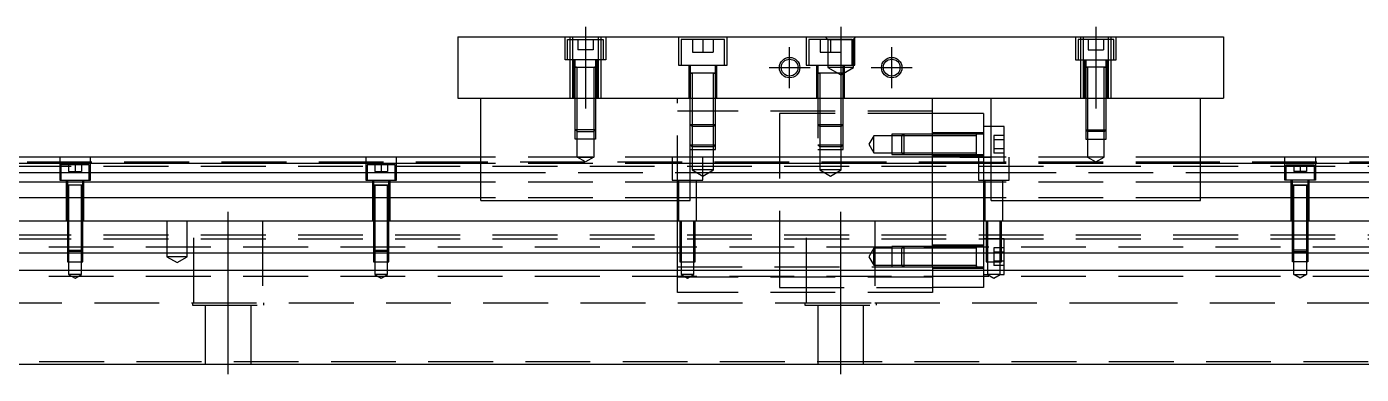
# Model space of a CAD drawing. Extents: x -11 to 1022, y -261 to 77.
# Drawn here: x 250.5 to 512, y -220.8 to -152.8 of the extents above; entities that cross this region are included whole.
import ezdxf

# ---------------------------------------------------------------- set-up
doc = ezdxf.new("R2010")
doc.units = 0
doc.linetypes.add('CENTER', pattern=[50.8, 31.75, -6.35, 6.35, -6.35])
doc.linetypes.add('DASHED', pattern=[19.05, 12.7, -6.35])
doc.layers.get('0').update_dxf_attribs({"linetype": 'CONTINUOUS'})
doc.layers.add('CENTER', color=1, linetype='CENTER')

msp = doc.modelspace()

# ---------------------------------------------------------------- linework, layer by layer
at = {"color": 7, "linetype": 'CONTINUOUS'}
for p, q in [((335, -154.8), (485, -154.8)), ((335, -154.8), (335, -166.8)), ((485, -154.8), (485, -166.8)), ((335, -166.8), (485, -166.8)), ((339.5, -186.8), (339.5, -166.8)), ((380.5, -186.8), (380.5, -166.8)), ((428, -178.3), (428, -166.8)), ((439.5, -186.8), (439.5, -166.8)), ((480.5, -186.8), (480.5, -166.8)), ((438, -169.8), (428, -169.8)), ((438, -169.8), (438, -178.3)), ((339.5, -178.3), (0, -178.3)), ((339.5, -179.552272), (0, -179.552272)), ((439.5, -178.3), (380.5, -178.3)), ((439.5, -179.552272), (380.5, -179.552272)), ((820, -178.3), (480.5, -178.3)), ((820, -179.552272), (480.5, -179.552272)), ((0, -181.32668), (339.5, -181.32668)), ((380.5, -181.32668), (439.5, -181.32668)), ((480.5, -181.32668), (820, -181.32668)), ((339.5, -183.223076), (0, -183.223076)), ((439.5, -183.223076), (380.5, -183.223076)), ((820, -183.223076), (480.5, -183.223076)), ((339.5, -186.277372), (0, -186.277372)), ((339.5, -186.8), (380.5, -186.8)), ((439.5, -186.277372), (380.5, -186.277372)), ((439.5, -186.8), (480.5, -186.8)), ((820, -186.277372), (480.5, -186.277372)), ((0, -190.8), (820, -190.8)), ((820, -197.1), (0, -197.1)), ((820, -200.5), (0, -200.5)), ((0, -218.8), (820, -218.8))]:
    msp.add_line(p, q, dxfattribs=at)
at = {"color": 3, "linetype": 'DASHED'}
for p, q in [((356, -159.3), (356, -154.8)), ((356.5, -155.3), (363.5, -155.3)), ((356.5, -159.3), (356.5, -155.3)), ((357.000006, -155.3), (357.000006, -154.8)), ((357.000006, -159.3), (357.000006, -155.3)), ((357.5, -166.8), (357.5, -154.8)), ((358.5, -155.3), (358.5, -157.3)), ((360, -155.3), (360, -157.3)), ((361.5, -155.3), (361.5, -157.3)), ((362.5, -154.8), (362.5, -166.8)), ((362.999994, -154.8), (362.999994, -155.3)), ((362.999994, -155.3), (362.999994, -159.3)), ((363.5, -155.3), (363.5, -159.3)), ((364, -154.8), (364, -159.3)), ((378.25, -154.8), (378.25, -160.3)), ((387.25, -155.3), (378.75, -155.3)), ((378.75, -155.3), (378.75, -160.3)), ((381, -155.3), (381, -157.8)), ((383, -155.3), (383, -157.8)), ((385, -155.3), (385, -157.8)), ((387.25, -160.3), (387.25, -155.3)), ((387.75, -160.3), (387.75, -154.8)), ((403.25, -154.8), (403.25, -160.3)), ((412.25, -155.3), (403.75, -155.3)), ((403.75, -155.3), (403.75, -160.3)), ((406, -155.3), (406, -157.8)), ((407.5, -155.3), (407, -154.8)), ((407.5, -155.3), (407.5, -160.8)), ((407.5, -155.3), (412.5, -155.3)), ((408, -155.3), (408, -157.8)), ((410, -155.3), (410, -157.8)), ((412.25, -160.3), (412.25, -155.3)), ((412.5, -155.3), (413, -154.8)), ((412.5, -160.8), (412.5, -155.3)), ((412.75, -160.3), (412.75, -154.8)), ((456, -154.8), (456, -159.3)), ((463.5, -155.3), (456.5, -155.3)), ((456.5, -155.3), (456.5, -159.3)), ((457.000006, -154.8), (457.000006, -155.3)), ((457.000006, -155.3), (457.000006, -159.3)), ((457.5, -154.8), (457.5, -166.8)), ((458.5, -155.3), (458.5, -157.3)), ((460, -155.3), (460, -157.3)), ((461.5, -155.3), (461.5, -157.3)), ((462.5, -166.8), (462.5, -154.8)), ((462.999994, -155.3), (462.999994, -154.8)), ((462.999994, -159.3), (462.999994, -155.3)), ((463.5, -159.3), (463.5, -155.3)), ((464, -159.3), (464, -154.8)), ((364, -159.3), (356, -159.3)), ((357.000006, -166.8), (357.000006, -159.3)), ((357.75, -166.8), (357.75, -159.3)), ((358, -160.7), (358, -159.3)), ((360, -157.3), (358.5, -157.3)), ((361.5, -157.3), (360, -157.3)), ((362, -159.3), (362, -160.7)), ((362.25, -159.3), (362.25, -166.8)), ((362.999994, -159.3), (362.999994, -166.8)), ((381, -157.8), (383, -157.8)), ((383, -157.8), (385, -157.8)), ((406, -157.8), (408, -157.8)), ((408, -157.8), (410, -157.8)), ((456, -159.3), (464, -159.3)), ((457.000006, -159.3), (457.000006, -166.8)), ((457.75, -159.3), (457.75, -166.8)), ((458, -159.3), (458, -160.7)), ((458.5, -157.3), (460, -157.3)), ((460, -157.3), (461.5, -157.3)), ((462, -160.7), (462, -159.3)), ((462.25, -166.8), (462.25, -159.3)), ((462.999994, -166.8), (462.999994, -159.3)), ((357.999994, -160.7), (362.000006, -160.7)), ((357.999994, -160.7), (362.000006, -160.7)), ((357.999994, -160.7), (362.000006, -160.7)), ((357.999994, -160.7), (362.000006, -160.7)), ((358, -160.7), (358, -160.695)), ((358.216462, -160.7), (358, -160.7)), ((358, -160.7), (358.216668, -160.7)), ((358, -160.705), (358, -160.7)), ((358, -166.8), (358, -160.7)), ((358.216668, -160.7), (361.783292, -160.7)), ((358.35, -166.8), (358.35, -160.7)), ((361.65, -160.7), (361.65, -166.8)), ((361.783292, -160.7), (362, -160.7)), ((362, -160.7), (361.783538, -160.7)), ((362, -160.695), (362, -160.7)), ((362, -160.7), (362, -160.705)), ((362, -160.7), (362, -166.8)), ((378.25, -160.3), (387.75, -160.3)), ((380.25, -160.3), (380.25, -166.8)), ((385.500006, -161.9), (380.499994, -161.9)), ((385.500006, -161.9), (380.499994, -161.9)), ((380.5, -160.3), (380.5, -161.9)), ((380.5, -161.895), (380.5, -161.9)), ((380.5, -161.9), (380.757448, -161.9)), ((380.757468, -161.9), (380.5, -161.9)), ((380.5, -161.9), (380.5, -166.8)), ((380.5, -161.9), (380.5, -161.905)), ((385.242552, -161.9), (380.757468, -161.9)), ((380.9, -161.9), (380.9, -166.8)), ((385.1, -166.8), (385.1, -161.9)), ((385.5, -161.9), (385.242552, -161.9)), ((385.242602, -161.9), (385.5, -161.9)), ((385.5, -161.9), (385.5, -160.3)), ((385.5, -161.9), (385.5, -161.895)), ((385.5, -166.8), (385.5, -161.9)), ((385.5, -161.905), (385.5, -161.9)), ((385.75, -166.8), (385.75, -160.3)), ((403.25, -160.3), (412.75, -160.3)), ((405.25, -160.3), (405.25, -166.8)), ((410.500006, -161.9), (405.499994, -161.9)), ((410.500006, -161.9), (405.499994, -161.9)), ((405.5, -160.3), (405.5, -161.9)), ((405.5, -161.895), (405.5, -161.9)), ((405.5, -161.9), (405.757448, -161.9)), ((405.757468, -161.9), (405.5, -161.9)), ((405.5, -161.9), (405.500006, -176.8)), ((405.5, -161.9), (405.5, -161.905)), ((410.242552, -161.9), (405.757468, -161.9)), ((405.9, -161.9), (405.9, -166.8)), ((412.5, -160.8), (407.5, -160.8)), ((407.5, -160.8), (410, -162.243376)), ((410, -162.243376), (412.5, -160.8)), ((410.1, -166.8), (410.1, -161.9)), ((410.5, -161.9), (410.242552, -161.9)), ((410.242602, -161.9), (410.5, -161.9)), ((410.5, -161.9), (410.5, -160.3)), ((410.5, -161.9), (410.5, -161.895)), ((410.5, -166.8), (410.5, -161.9)), ((410.5, -161.905), (410.5, -161.9)), ((410.75, -166.8), (410.75, -160.3)), ((462.000006, -160.7), (457.999994, -160.7)), ((462.000006, -160.7), (457.999994, -160.7)), ((462.000006, -160.7), (457.999994, -160.7)), ((462.000006, -160.7), (457.999994, -160.7)), ((458, -160.695), (458, -160.7)), ((458, -160.7), (458.216462, -160.7)), ((458.216708, -160.7), (458, -160.7)), ((458, -160.7), (458, -160.705)), ((458, -160.7), (458, -166.8)), ((461.783332, -160.7), (458.216708, -160.7)), ((458.35, -160.7), (458.35, -166.8)), ((461.65, -166.8), (461.65, -160.7)), ((462, -160.7), (461.783332, -160.7)), ((461.783538, -160.7), (462, -160.7)), ((462, -160.7), (462, -160.695)), ((462, -160.705), (462, -160.7)), ((462, -166.8), (462, -160.7)), ((358, -172.95), (358, -166.8)), ((358.000006, -172.950006), (358.000006, -166.8)), ((358.35, -173.3), (358.35, -166.8)), ((361.65, -166.8), (361.65, -173.3)), ((361.999994, -166.8), (361.999994, -172.950006)), ((362, -166.8), (362, -172.95)), ((378, -186.8), (378, -166.8)), ((380.9, -166.8), (380.9, -172.3)), ((385.1, -172.3), (385.1, -166.8)), ((385.499994, -171.900006), (385.499994, -166.8)), ((385.5, -171.9), (385.5, -166.8)), ((405.9, -166.8), (405.9, -172.3)), ((410.1, -172.3), (410.1, -166.8)), ((410.499994, -171.900006), (410.499994, -166.8)), ((410.5, -171.9), (410.5, -166.8)), ((458, -166.8), (458, -172.95)), ((458.000006, -166.8), (458.000006, -172.950006)), ((458.35, -166.8), (458.35, -173.3)), ((461.65, -173.3), (461.65, -166.8)), ((461.999994, -172.950006), (461.999994, -166.8)), ((462, -172.95), (462, -166.8)), ((428, -169.3), (378, -169.3)), ((398, -169.8), (398, -200.5)), ((428, -169.8), (398, -169.8)), ((433, -169.8), (428, -169.8)), ((433.35, -169.8), (433, -169.8)), ((436.65, -169.8), (433.35, -169.8)), ((437, -169.8), (436.65, -169.8)), ((438, -169.8), (437, -169.8)), ((380.5, -171.9), (385.5, -171.9)), ((380.5, -171.9), (380.9, -172.3)), ((385.1, -172.3), (380.9, -172.3)), ((380.9, -172.3), (380.9, -176.8)), ((385.1, -172.3), (385.5, -171.9)), ((385.1, -176.8), (385.1, -172.3)), ((385.499994, -176.8), (385.499994, -171.900006)), ((405.5, -171.9), (410.5, -171.9)), ((405.5, -171.9), (405.9, -172.3)), ((410.1, -172.3), (405.9, -172.3)), ((405.9, -172.3), (405.9, -176.8)), ((410.1, -172.3), (410.5, -171.9)), ((410.1, -176.8), (410.1, -172.3)), ((410.499994, -176.8), (410.499994, -171.900006)), ((442, -172.3), (438, -172.3)), ((442, -179.3), (442, -172.3)), ((362, -172.95), (358, -172.95)), ((358.35, -173.3), (358, -172.95)), ((358.000006, -174.8), (358.000006, -172.950006)), ((361.999994, -174.8), (358.000006, -174.8)), ((358.35, -173.3), (361.65, -173.3)), ((358.35, -174.8), (358.35, -173.3)), ((358.35, -178.3), (358.35, -174.8)), ((362, -172.95), (361.65, -173.3)), ((361.65, -173.3), (361.65, -174.8)), ((361.65, -174.8), (361.65, -178.3)), ((361.999994, -172.950006), (361.999994, -174.8)), ((416.5, -174.15), (415.547372, -175.8)), ((416.5, -177.45), (416.5, -174.15)), ((420, -174.15), (416.5, -174.15)), ((422.35, -173.800002), (420, -173.800006)), ((420, -173.800006), (420, -177.799994)), ((422, -174.15), (420, -174.15)), ((422.35, -173.8), (422, -174.15)), ((422, -177.45), (422, -174.15)), ((428, -174.15), (422, -174.15)), ((422.35, -173.8), (422.35, -177.8)), ((428, -173.8), (422.35, -173.8)), ((428, -173.800006), (422.35, -173.800002)), ((438, -173.55), (428, -173.55)), ((433.000006, -173.8), (428, -173.8)), ((433.000006, -174.15), (428, -174.15)), ((436.6, -173.8), (433.000006, -173.8)), ((436.6, -174.15), (433.000006, -174.15)), ((436.6, -173.8), (436.595, -173.8)), ((436.6, -174.8), (436.6, -173.799994)), ((436.6, -175.8), (436.6, -173.799994)), ((436.6, -177.800006), (436.6, -173.799994)), ((436.999994, -173.8), (436.6, -173.8)), ((436.605, -173.8), (436.6, -173.8)), ((436.6, -177.800006), (436.6, -174.8)), ((438, -173.8), (436.999994, -173.8)), ((440, -174.06795), (440, -174.933974)), ((442, -174.06795), (440, -174.06795)), ((442, -174.933974), (440, -174.933974)), ((440, -174.933974), (440, -176.666026)), ((458, -172.95), (462, -172.95)), ((458, -172.95), (458.35, -173.3)), ((458.000006, -172.950006), (458.000006, -174.8)), ((458.000006, -174.8), (461.999994, -174.8)), ((461.65, -173.3), (458.35, -173.3)), ((458.35, -173.3), (458.35, -174.8)), ((458.35, -174.8), (458.35, -178.3)), ((461.65, -173.3), (462, -172.95)), ((461.65, -174.8), (461.65, -173.3)), ((461.65, -178.3), (461.65, -174.8)), ((461.999994, -174.8), (461.999994, -172.950006)), ((380.5, -175.9), (385.5, -175.9)), ((380.5, -175.9), (380.9, -176.3)), ((380.500006, -176.8), (385.499994, -176.8)), ((385.1, -176.3), (380.9, -176.3)), ((380.9, -176.8), (380.9, -180.8)), ((385.1, -176.3), (385.5, -175.9)), ((385.1, -180.8), (385.1, -176.8)), ((405.5, -175.9), (410.5, -175.9)), ((405.5, -175.9), (405.9, -176.3)), ((405.500006, -176.8), (410.499994, -176.8)), ((410.1, -176.3), (405.9, -176.3)), ((405.9, -176.8), (405.9, -180.8)), ((410.1, -176.3), (410.5, -175.9)), ((410.1, -180.8), (410.1, -176.8)), ((415.547372, -175.8), (416.5, -177.45)), ((416.5, -177.45), (420, -177.45)), ((420, -177.45), (422, -177.45)), ((422, -177.45), (428, -177.45)), ((422, -177.45), (422.35, -177.8)), ((422, -177.45), (428, -177.45)), ((428, -177.45), (436.6, -177.45)), ((440, -176.666026), (440, -177.53205)), ((442, -176.666026), (440, -176.666026)), ((442, -177.53205), (440, -177.53205)), ((37, -180.05), (770, -180.05)), ((339.5, -179.3), (40.5, -179.3)), ((257, -178.3), (257, -182.8)), ((262.75, -179.8), (257.25, -179.8)), ((257.25, -179.8), (257.25, -182.8)), ((258.75, -179.8), (258.75, -181.1)), ((260, -179.8), (260, -181.1)), ((261.25, -179.8), (261.25, -181.1)), ((262.75, -182.8), (262.75, -179.8)), ((263, -182.8), (263, -178.3)), ((317, -178.3), (317, -182.8)), ((322.75, -179.8), (317.25, -179.8)), ((317.25, -179.8), (317.25, -182.8)), ((318.75, -179.8), (318.75, -181.1)), ((320, -179.8), (320, -181.1)), ((321.25, -179.8), (321.25, -181.1)), ((322.75, -182.8), (322.75, -179.8)), ((323, -182.8), (323, -178.3)), ((380.5, -178.3), (339.5, -178.3)), ((398, -179.3), (339.5, -179.3)), ((380.5, -179.552272), (339.5, -179.552272)), ((358.35, -178.3), (361.65, -178.3)), ((360, -179.252628), (358.35, -178.3)), ((361.65, -178.3), (360, -179.252628)), ((377, -178.3), (377, -182.8)), ((383, -182.8), (383, -178.3)), ((386.65, -178.3), (383.35, -178.3)), ((438, -179.3), (398, -179.3)), ((420, -177.799994), (422.35, -177.799998)), ((422.35, -177.799998), (428, -177.799994)), ((422.35, -177.8), (428, -177.799998)), ((428, -177.799998), (436.605, -177.8)), ((428, -178.05), (438, -178.05)), ((428, -190.8), (428, -178.3)), ((433.35, -178.3), (439.5, -178.3)), ((436.595, -177.8), (438, -177.8)), ((480.5, -178.3), (436.65, -178.3)), ((437, -178.3), (437, -182.8)), ((438, -178.3), (438, -190.8)), ((438, -179.3), (442, -179.3)), ((480.5, -179.552272), (439.5, -179.552272)), ((480.5, -179.3), (442, -179.3)), ((443, -182.8), (443, -178.3)), ((461.65, -178.3), (458.35, -178.3)), ((458.35, -178.3), (460, -179.252628)), ((460, -179.252628), (461.65, -178.3)), ((770.005, -179.3), (480.5, -179.3)), ((497, -182.8), (497, -178.3)), ((497.25, -179.8), (502.75, -179.8)), ((497.25, -182.8), (497.25, -179.8)), ((498.75, -179.8), (498.75, -181.1)), ((500, -179.8), (500, -181.1)), ((501.25, -179.8), (501.25, -181.1)), ((502.75, -179.8), (502.75, -182.8)), ((503, -178.3), (503, -182.8)), ((257, -182.8), (263, -182.8)), ((258.25, -182.8), (258.25, -190.8)), ((258.5, -182.8), (258.5, -183.8)), ((258.75, -181.1), (260, -181.1)), ((260, -181.1), (261.25, -181.1)), ((261.5, -183.8), (261.5, -182.8)), ((261.75, -190.8), (261.75, -182.8)), ((317, -182.8), (323, -182.8)), ((318.25, -182.8), (318.25, -190.8)), ((318.5, -182.8), (318.5, -183.8)), ((318.75, -181.1), (320, -181.1)), ((320, -181.1), (321.25, -181.1)), ((321.5, -183.8), (321.5, -182.8)), ((321.75, -190.8), (321.75, -182.8)), ((339.5, -181.32668), (380.5, -181.32668)), ((377, -182.8), (383, -182.8)), ((378.25, -182.8), (378.25, -190.8)), ((385.1, -180.8), (380.9, -180.8)), ((380.9, -180.8), (383, -182.012436)), ((381.75, -190.8), (381.75, -182.8)), ((383, -182.012436), (385.1, -180.8)), ((410.1, -180.8), (405.9, -180.8)), ((405.9, -180.8), (408, -182.012436)), ((408, -182.012436), (410.1, -180.8)), ((437, -182.8), (443, -182.8)), ((438.25, -182.8), (438.25, -190.8)), ((439.5, -181.32668), (480.5, -181.32668)), ((441.75, -190.8), (441.75, -182.8)), ((503, -182.8), (497, -182.8)), ((498.25, -190.8), (498.25, -182.8)), ((498.5, -183.8), (498.5, -182.8)), ((500, -181.1), (498.75, -181.1)), ((501.25, -181.1), (500, -181.1)), ((501.5, -182.8), (501.5, -183.8)), ((501.75, -182.8), (501.75, -190.8)), ((259.998804, -183.8), (258.499994, -183.8)), ((261.500006, -183.8), (258.499994, -183.8)), ((258.5, -183.795), (258.5, -183.8)), ((258.624678, -183.8), (258.5, -183.8)), ((258.5, -183.8), (258.5, -183.805)), ((258.5, -183.8), (258.5, -190.8)), ((259.998804, -183.8), (258.624678, -183.8)), ((258.75, -183.8), (258.75, -190.8)), ((261.500006, -183.8), (259.998804, -183.8)), ((261.37533, -183.8), (259.998804, -183.8)), ((261.25, -190.8), (261.25, -183.8)), ((261.5, -183.8), (261.37533, -183.8)), ((261.5, -183.8), (261.5, -183.795)), ((261.5, -183.805), (261.5, -183.8)), ((261.5, -190.8), (261.5, -183.8)), ((321.500006, -183.8), (318.499994, -183.8)), ((319.998804, -183.8), (318.499994, -183.8)), ((318.5, -183.795), (318.5, -183.8)), ((318.5, -183.8), (318.62467, -183.8)), ((318.624678, -183.8), (318.5, -183.8)), ((318.5, -183.8), (318.5, -183.805)), ((318.5, -183.8), (318.5, -190.8)), ((318.62467, -183.8), (321.375392, -183.8)), ((319.998804, -183.8), (318.624678, -183.8)), ((318.75, -183.8), (318.75, -190.8)), ((321.500006, -183.8), (319.998804, -183.8)), ((321.37533, -183.8), (319.998804, -183.8)), ((321.25, -190.8), (321.25, -183.8)), ((321.5, -183.8), (321.37533, -183.8)), ((321.375392, -183.8), (321.5, -183.8)), ((321.5, -183.8), (321.5, -183.795)), ((321.5, -183.805), (321.5, -183.8)), ((321.5, -190.8), (321.5, -183.8)), ((380.5, -183.223076), (339.5, -183.223076)), ((480.5, -183.223076), (439.5, -183.223076)), ((498.499994, -183.8), (501.500006, -183.8)), ((498.499994, -183.8), (500.001196, -183.8)), ((498.5, -183.8), (498.5, -183.795)), ((498.624608, -183.8), (498.5, -183.8)), ((498.5, -183.8), (498.62467, -183.8)), ((498.5, -183.805), (498.5, -183.8)), ((498.5, -190.8), (498.5, -183.8)), ((501.37533, -183.8), (498.624608, -183.8)), ((498.62467, -183.8), (500.001196, -183.8)), ((498.75, -190.8), (498.75, -183.8)), ((500.001196, -183.8), (501.500006, -183.8)), ((500.001196, -183.8), (501.375322, -183.8)), ((501.25, -183.8), (501.25, -190.8)), ((501.375322, -183.8), (501.5, -183.8)), ((501.5, -183.8), (501.37533, -183.8)), ((501.5, -183.795), (501.5, -183.8)), ((501.5, -183.8), (501.5, -183.805)), ((501.5, -183.8), (501.5, -190.8)), ((380.5, -186.277372), (339.5, -186.277372)), ((378, -190.8), (378, -186.8)), ((480.5, -186.277372), (439.5, -186.277372)), ((258.5, -190.8), (258.5, -196.55)), ((258.500006, -190.8), (258.500002, -196.55)), ((258.75, -190.8), (258.75, -196.8)), ((261.25, -196.8), (261.25, -190.8)), ((261.499998, -196.55), (261.499994, -190.8)), ((261.5, -196.55), (261.5, -190.8)), ((278, -190.8), (278, -197.8)), ((278, -190.8), (278, -197.8)), ((282, -197.8), (282, -190.8)), ((282, -197.8), (282, -190.8)), ((283.291796, -206.8), (283.291796, -190.8)), ((296.708204, -190.8), (296.708204, -206.8)), ((318.5, -190.8), (318.5, -196.55)), ((318.500006, -190.8), (318.500002, -196.55)), ((318.75, -190.8), (318.75, -196.8)), ((321.25, -196.8), (321.25, -190.8)), ((321.499998, -196.55), (321.499994, -190.8)), ((321.5, -196.55), (321.5, -190.8)), ((378, -197.1), (378, -190.8)), ((378.500006, -190.8), (378.500006, -197.1)), ((378.75, -190.8), (378.75, -198.8)), ((381.25, -198.8), (381.25, -190.8)), ((381.499994, -197.1), (381.499994, -190.8)), ((403.291796, -206.8), (403.291796, -190.8)), ((416.708204, -190.8), (416.708204, -206.8)), ((428, -197.1), (428, -190.8)), ((438, -190.8), (438, -197.1)), ((438.500006, -190.8), (438.500006, -197.1)), ((438.75, -190.8), (438.75, -198.8)), ((441.25, -198.8), (441.25, -190.8)), ((441.499994, -197.1), (441.499994, -190.8)), ((498.5, -196.55), (498.5, -190.8)), ((498.500002, -196.55), (498.500006, -190.8)), ((498.75, -196.8), (498.75, -190.8)), ((501.25, -190.8), (501.25, -196.8)), ((501.499994, -190.8), (501.499998, -196.55)), ((501.5, -190.8), (501.5, -196.55)), ((820, -195.95), (0, -195.95)), ((37, -193.55), (770, -193.55)), ((37, -194.3), (770, -194.3)), ((422.35, -195.800002), (420, -195.800006)), ((420, -195.800006), (420, -199.799994)), ((422.35, -195.8), (422, -196.15)), ((422.35, -195.8), (422.35, -199.8)), ((428, -195.8), (422.35, -195.8)), ((428, -195.800006), (422.35, -195.800002)), ((438, -195.55), (428, -195.55)), ((436.6, -195.8), (428, -195.8)), ((436.6, -195.8), (436.595, -195.8)), ((436.6, -197.1), (436.6, -195.799994)), ((436.6, -197.8), (436.6, -195.799994)), ((436.6, -199.800006), (436.6, -195.799994)), ((436.6, -195.8), (436.6, -196.016668)), ((436.6, -196.016708), (436.6, -195.8)), ((436.605, -195.8), (436.6, -195.8)), ((438, -195.8), (436.6, -195.8)), ((436.6, -197.099824), (436.6, -196.016708)), ((438.500006, -194.3), (438, -194.3)), ((441.499994, -194.3), (438.500006, -194.3)), ((440, -196.06795), (440, -196.933974)), ((442, -196.06795), (440, -196.06795)), ((442, -194.3), (441.499994, -194.3)), ((442, -197.1), (442, -194.3)), ((258.5, -196.55), (261.5, -196.55)), ((258.5, -196.55), (258.75, -196.8)), ((258.500002, -196.55), (258.500006, -197.1)), ((258.500006, -197.1), (258.500006, -198.8)), ((261.25, -196.8), (258.75, -196.8)), ((258.75, -196.8), (258.75, -198.8)), ((261.25, -196.8), (261.5, -196.55)), ((261.25, -198.8), (261.25, -196.8)), ((261.499994, -197.1), (261.499998, -196.55)), ((261.499994, -198.8), (261.499994, -197.1)), ((282, -197.8), (278, -197.8)), ((278, -197.8), (280, -198.9547)), ((282, -197.8), (278, -197.8)), ((278, -197.8), (280, -198.9547)), ((280, -198.9547), (282, -197.8)), ((280, -198.9547), (282, -197.8)), ((318.5, -196.55), (321.5, -196.55)), ((318.5, -196.55), (318.75, -196.8)), ((318.500002, -196.55), (318.500006, -197.1)), ((318.500006, -197.1), (318.500006, -198.8)), ((321.25, -196.8), (318.75, -196.8)), ((318.75, -196.8), (318.75, -198.8)), ((321.25, -196.8), (321.5, -196.55)), ((321.25, -198.8), (321.25, -196.8)), ((321.499994, -197.1), (321.499998, -196.55)), ((321.499994, -198.8), (321.499994, -197.1)), ((378, -199.8), (378, -197.1)), ((378.500006, -197.1), (378.500006, -198.8)), ((381.499994, -198.8), (381.499994, -197.1)), ((416.5, -196.15), (415.547372, -197.8)), ((415.547372, -197.8), (416.5, -199.45)), ((416.5, -199.45), (416.5, -196.15)), ((420, -196.15), (416.5, -196.15)), ((422, -196.15), (420, -196.15)), ((422, -199.45), (422, -196.15)), ((428, -196.15), (422, -196.15)), ((436.6, -196.15), (428, -196.15)), ((428, -199.8), (428, -197.1)), ((436.6, -197.59999), (436.6, -197.099824)), ((436.6, -197.659954), (436.6, -197.1)), ((436.6, -198.00001), (436.6, -197.59999)), ((436.6, -197.940046), (436.6, -197.659954)), ((436.6, -199.79932), (436.6, -197.940046)), ((436.6, -199.583332), (436.6, -198.00001)), ((438, -197.1), (438, -200.5)), ((438.500006, -197.1), (438.500006, -198.8)), ((440, -196.933974), (440, -198.666026)), ((442, -196.933974), (440, -196.933974)), ((442, -198.666026), (440, -198.666026)), ((440, -198.666026), (440, -199.53205)), ((441.499994, -198.8), (441.499994, -197.1)), ((442, -200.5), (442, -197.1)), ((501.5, -196.55), (498.5, -196.55)), ((498.75, -196.8), (498.5, -196.55)), ((498.500006, -197.1), (498.500002, -196.55)), ((498.500006, -198.8), (498.500006, -197.1)), ((498.75, -196.8), (501.25, -196.8)), ((498.75, -198.8), (498.75, -196.8)), ((501.5, -196.55), (501.25, -196.8)), ((501.25, -196.8), (501.25, -198.8)), ((501.499998, -196.55), (501.499994, -197.1)), ((501.499994, -197.1), (501.499994, -198.8)), ((258.500006, -198.8), (261.499994, -198.8)), ((258.75, -198.8), (258.75, -201.3)), ((261.25, -201.3), (258.75, -201.3)), ((258.75, -201.3), (260, -202.021688)), ((260, -202.021688), (261.25, -201.3)), ((261.25, -201.3), (261.25, -198.8)), ((318.500006, -198.8), (321.499994, -198.8)), ((318.75, -198.8), (318.75, -201.3)), ((321.25, -201.3), (318.75, -201.3)), ((318.75, -201.3), (320, -202.021688)), ((320, -202.021688), (321.25, -201.3)), ((321.25, -201.3), (321.25, -198.8)), ((378, -199.8), (428, -199.8)), ((378, -200.5), (378, -199.8)), ((378, -204.8), (378, -200.5)), ((378.500006, -198.8), (381.499994, -198.8)), ((378.75, -198.8), (378.75, -201.3)), ((381.25, -201.3), (378.75, -201.3)), ((378.75, -201.3), (380, -202.021688)), ((380, -202.021688), (381.25, -201.3)), ((381.25, -201.3), (381.25, -198.8)), ((398, -200.5), (398, -203.8)), ((416.5, -199.45), (420, -199.45)), ((420, -199.45), (422, -199.45)), ((422, -199.45), (428, -199.45)), ((422, -199.45), (422.35, -199.8)), ((428, -199.45), (436.6, -199.45)), ((428, -199.8), (428, -200.5)), ((428, -199.8), (436.6, -199.8)), ((428, -200.05), (438, -200.05)), ((428, -200.5), (428, -204.8)), ((436.595, -199.8), (436.6, -199.8)), ((436.6, -199.583292), (436.6, -199.8)), ((436.6, -199.8), (436.6, -199.583332)), ((436.6, -199.800006), (436.6, -199.79932)), ((436.6, -199.8), (436.605, -199.8)), ((436.6, -199.8), (438, -199.8)), ((438, -200.5), (438, -203.8)), ((438, -201.3), (438.75, -201.3)), ((438.500006, -198.8), (441.499994, -198.8)), ((438.75, -198.8), (438.75, -201.3)), ((441.25, -201.3), (438.75, -201.3)), ((438.75, -201.3), (440, -202.021688)), ((442, -199.53205), (440, -199.53205)), ((440, -202.021688), (441.25, -201.3)), ((441.25, -201.3), (441.25, -198.8)), ((441.25, -201.3), (442, -201.3)), ((442, -201.3), (442, -200.5)), ((501.499994, -198.8), (498.500006, -198.8)), ((498.75, -201.3), (498.75, -198.8)), ((498.75, -201.3), (501.25, -201.3)), ((500, -202.021688), (498.75, -201.3)), ((501.25, -201.3), (500, -202.021688)), ((501.25, -198.8), (501.25, -201.3)), ((820, -201.65), (0, -201.65)), ((428, -201.808332), (378, -201.808332)), ((398, -203.8), (428, -203.8)), ((438, -203.8), (428, -203.8)), ((428, -204.8), (378, -204.8)), ((73.291796, -206.8), (403.291796, -206.8)), ((283, -206.8), (283, -207.3)), ((283, -207.3), (297, -207.3)), ((285.5, -207.3), (285.5, -218.8)), ((294.5, -218.8), (294.5, -207.3)), ((297, -207.3), (297, -206.8)), ((403, -206.8), (403, -207.3)), ((403, -207.3), (417, -207.3)), ((403.291796, -206.8), (416.708204, -206.8)), ((405.5, -207.3), (405.5, -218.8)), ((414.5, -218.8), (414.5, -207.3)), ((416.708204, -206.8), (463.291796, -206.8)), ((417, -207.3), (417, -206.8)), ((463.291796, -206.8), (763.291796, -206.8)), ((62.499994, -218.3), (820, -218.3))]:
    msp.add_line(p, q, dxfattribs=at)
at = {"color": 3, "linetype": 'CONTINUOUS'}
for centre in [(400, -160.8), (420, -160.8)]:
    msp.add_circle(centre, 2, dxfattribs=at)
at = {"color": 7, "linetype": 'CONTINUOUS'}
for centre in [(400, -160.8), (420, -160.8)]:
    msp.add_circle(centre, 1.65, dxfattribs=at)
at = {"layer": 'CENTER', "color": 1, "linetype": 'CENTER'}
for p, q in [((360, -152.8), (360, -168.8)), ((410, -152.8), (410, -164.243376)), ((460, -152.8), (460, -168.8)), ((400, -164.8), (400, -156.8)), ((420, -164.8), (420, -156.8)), ((396, -160.8), (404, -160.8)), ((416, -160.8), (424, -160.8)), ((290, -220.8), (290, -188.8)), ((410, -220.8), (410, -188.8))]:
    msp.add_line(p, q, dxfattribs=at)

doc.saveas('drawing.dxf')
